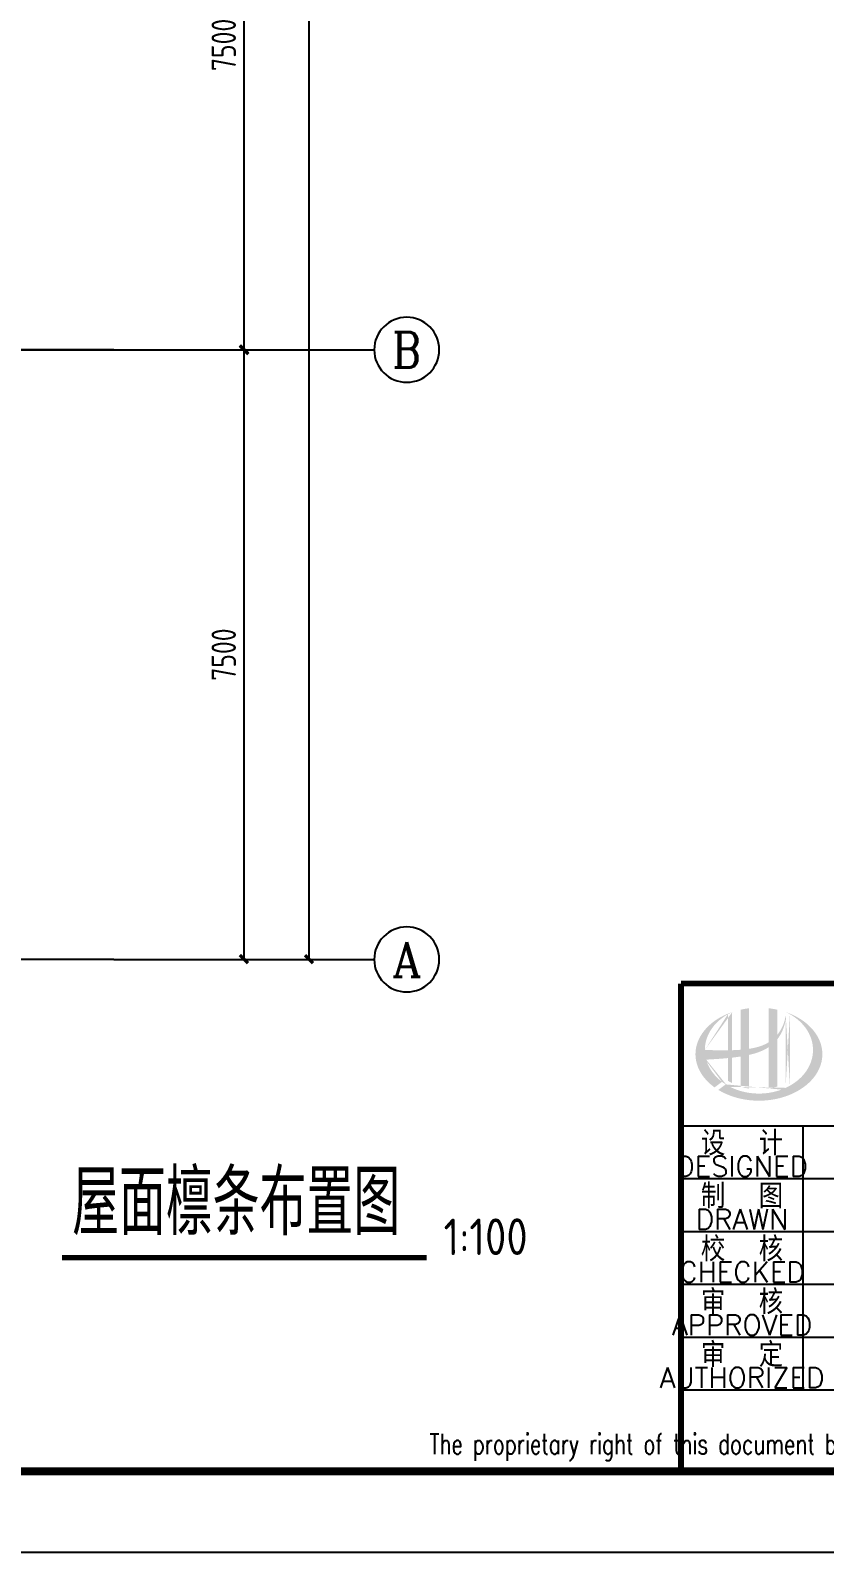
# Model space of a CAD drawing. Header units: millimetres. Extents: x 866309 to 879639, y 39442 to 44891.
# Drawn here: x 871864.6 to 871962.2, y 39448.6 to 39635.9 of the extents above; entities that cross this region are included whole.
import ezdxf
from ezdxf.enums import TextEntityAlignment as Align

# ---------------------------------------------------------------- set-up
doc = ezdxf.new("R2010")
doc.units = ezdxf.units.MM
doc.header["$LTSCALE"] = 1000
doc.header["$MEASUREMENT"] = 0
doc.linetypes.add('CENTER', pattern=[2, 1.25, -0.25, 0.25, -0.25])
doc.linetypes.add('DOTE', pattern=[2.42, 2, -0.2, 0.02, -0.2])
for name, color, linetype in [('AXIS', 3, 'Continuous'), ('AXIS_TEXT', 7, 'Continuous'), ('DIM', 7, 'Continuous'), ('DOTE', 1, 'DOTE'), ('NUM', 7, 'Continuous')]:
    doc.layers.add(name, color=color, linetype=linetype)
doc.styles.add('_TCH_AXIS', font='COMPLEX', dxfattribs={"bigfont": 'GBCBIG'})
doc.styles.add('COMPLEX', font='COMPLEX')
doc.styles.add('ECEC_TQ', font='txt_l.shx', dxfattribs={"bigfont": 'hztxt_l.shx'})
doc.styles.add('GBHZ', font='gbenor.shx', dxfattribs={"width": 0.9, "bigfont": 'gbcbig.shx'})
doc.dimstyles.new('Y100', dxfattribs={"dimscale": 0, "dimtxt": 3, "dimasz": 0.01, "dimexe": 1.2, "dimexo": 2, "dimgap": 1, "dimtad": 1, "dimdec": 0, "dimlfac": 100, "dimzin": 0, "dimdsep": 46, "dimtxsty": 'GBHZ', "dimblk": 'DX', "dimcen": 0.09, "dimdle": 1, "dimclrd": 7, "dimclre": 7, "dimclrt": 7, "dimadec": 0, "dimazin": 0, "dimtfac": 1, "dimtdec": 0, "dimtix": 1, "dimtmove": 2, "dimatfit": 3, "dimldrblk": 'DX', "dimfxl": 0, "dimtolj": 1, "dimtzin": 0, "dimarcsym": 0})

# ---------------------------------------------------------------- blocks, each defined once
blk = doc.blocks.new('_AXISO')
blk.add_circle((0, 0), 0.5)
at = {"layer": 'AXIS_TEXT', "style": 'COMPLEX', "width": 1.041667}
blk.add_attdef('A', text='', height=0.56, dxfattribs=at).set_placement((-0.25, -0.28), (0.25, -0.28), align=Align.FIT)
blk = doc.blocks.new('DX')
at = {"color": 0, "linetype": 'ByBlock', "const_width": 40}
blk.add_lwpolyline([(-54, -51), (46, 49)], dxfattribs=at)
blk = doc.blocks.new('*D1737')
at = {"layer": 'Defpoints', "color": 0, "transparency": 16777216}
for p in [(871874.85, 39596.59), (871890.85, 39596.59), (871874.85, 39521.59)]:
    blk.add_point(p, dxfattribs=at)
at = {"layer": 'dim', "color": 7, "lineweight": -2, "transparency": 16777216}
for p, q in [((871876.85, 39596.59), (871892.05, 39596.59)), ((871890.85, 39521.6), (871890.85, 39596.58)), ((871876.85, 39521.59), (871892.05, 39521.59))]:
    blk.add_line(p, q, dxfattribs=at)
at = {"layer": 'dim', "color": 7, "lineweight": -2, "transparency": 16777216, "xscale": 0.01, "yscale": 0.01, "zscale": 0.01}
for p, rotation in [((871890.85, 39596.59), 90), ((871890.85, 39521.59), 270)]:
    blk.add_blockref('DX', p, dxfattribs=dict(at, rotation=rotation))
at = {"layer": 'dim', "color": 7, "transparency": 16777216, "insert": (871888.35, 39559.09), "char_height": 3, "attachment_point": 5, "rotation": 90, "style": 'GBHZ'}
blk.add_mtext('\\A1;7500', dxfattribs=at)
blk = doc.blocks.new('*D1738')
at = {"layer": 'Defpoints', "color": 0, "transparency": 16777216}
for p in [(871874.85, 39671.59), (871890.85, 39671.59), (871874.85, 39596.59)]:
    blk.add_point(p, dxfattribs=at)
at = {"layer": 'dim', "color": 7, "lineweight": -2, "transparency": 16777216}
for p, q in [((871876.85, 39671.59), (871892.05, 39671.59)), ((871890.85, 39596.6), (871890.85, 39671.58)), ((871876.85, 39596.59), (871892.05, 39596.59))]:
    blk.add_line(p, q, dxfattribs=at)
at = {"layer": 'dim', "color": 7, "lineweight": -2, "transparency": 16777216, "xscale": 0.01, "yscale": 0.01, "zscale": 0.01}
for p, rotation in [((871890.85, 39671.59), 90), ((871890.85, 39596.59), 270)]:
    blk.add_blockref('DX', p, dxfattribs=dict(at, rotation=rotation))
at = {"layer": 'dim', "color": 7, "transparency": 16777216, "insert": (871888.35, 39634.09), "char_height": 3, "attachment_point": 5, "rotation": 90, "style": 'GBHZ'}
blk.add_mtext('\\A1;7500', dxfattribs=at)
blk = doc.blocks.new('*D1743')
at = {"layer": 'Defpoints', "color": 0, "transparency": 16777216}
for p in [(871874.85, 39971.59), (871898.85, 39971.59), (871874.85, 39521.59)]:
    blk.add_point(p, dxfattribs=at)
at = {"layer": 'dim', "color": 7, "lineweight": -2, "transparency": 16777216}
for p, q in [((871876.85, 39971.59), (871900.05, 39971.59)), ((871898.85, 39521.6), (871898.85, 39971.58)), ((871876.85, 39521.59), (871900.05, 39521.59))]:
    blk.add_line(p, q, dxfattribs=at)
at = {"layer": 'dim', "color": 7, "lineweight": -2, "transparency": 16777216, "xscale": 0.01, "yscale": 0.01, "zscale": 0.01}
for p, rotation in [((871898.85, 39971.59), 90), ((871898.85, 39521.59), 270)]:
    blk.add_blockref('DX', p, dxfattribs=dict(at, rotation=rotation))
at = {"layer": 'dim', "color": 7, "transparency": 16777216, "insert": (871896.35, 39746.59), "char_height": 3, "attachment_point": 5, "rotation": 90, "style": 'GBHZ'}
blk.add_mtext('\\A1;45000', dxfattribs=at)

msp = doc.modelspace()

# ---------------------------------------------------------------- hatches: boundary and pattern name
h = msp.add_hatch(color=256)
edge = h.paths.add_edge_path()
edge.add_spline(control_points=[(871952.935, 39509.844), (871952.996, 39509.857), (871953.056, 39509.872), (871953.548, 39509.991), (871953.973, 39510.12), (871954.723, 39510.432), (871955.053, 39510.601), (871955.361, 39510.807)], knot_values=[61.629012, 61.629012, 61.629012, 61.629012, 63.3304306, 63.3304306, 75.3536336, 75.3536336, 85.3986489, 85.3986489, 85.3986489, 85.3986489], degree=3, periodic=0)
edge.add_line((871955.361, 39510.807), (871955.361, 39505.705))
edge.add_spline(control_points=[(871955.361, 39505.705), (871955.533, 39505.732), (871955.703, 39505.766), (871956.05, 39505.846), (871956.227, 39505.895), (871956.401, 39505.949)], knot_values=[4.9084564, 4.9084564, 4.9084564, 4.9084564, 4.9928212, 4.9928212, 5.0830337, 5.0830337, 5.0830337, 5.0830337], degree=3, periodic=0)
edge.add_line((871956.401, 39505.949), (871956.401, 39511.764))
edge.add_spline(control_points=[(871956.401, 39511.764), (871956.488, 39511.873), (871956.57, 39511.986), (871956.831, 39512.383), (871956.987, 39512.683), (871957.28, 39513.41), (871957.392, 39513.848), (871957.439, 39514.301), (871957.44, 39514.314), (871957.441, 39514.327)], knot_values=[97.9917441, 97.9917441, 97.9917441, 97.9917441, 101.6421898, 101.6421898, 110.3379755, 110.3379755, 121.9343221, 121.9343221, 122.2706915, 122.2706915, 122.2706915, 122.2706915], degree=3, periodic=0)
edge.add_line((871957.441, 39514.327), (871957.441, 39515.031))
edge.add_spline(control_points=[(871957.441, 39515.031), (871957.44, 39514.955), (871957.437, 39514.878), (871957.431, 39514.801)], knot_values=[126.194075, 126.194075, 126.194075, 126.194075, 128.3967624, 128.3967624, 128.3967624, 128.3967624], degree=3, periodic=0)
edge.add_spline(control_points=[(871957.431, 39514.801), (871957.426, 39514.739), (871957.42, 39514.677), (871957.412, 39514.615)], knot_values=[124.4170495, 124.4170495, 124.4170495, 124.4170495, 126.194075, 126.194075, 126.194075, 126.194075], degree=3, periodic=0)
edge.add_spline(control_points=[(871957.412, 39514.615), (871957.401, 39514.524), (871957.386, 39514.432), (871957.368, 39514.341)], knot_values=[121.8052898, 121.8052898, 121.8052898, 121.8052898, 124.4170495, 124.4170495, 124.4170495, 124.4170495], degree=3, periodic=0)
edge.add_spline(control_points=[(871957.368, 39514.341), (871957.345, 39514.22), (871957.315, 39514.099), (871957.28, 39513.978)], knot_values=[118.3157402, 118.3157402, 118.3157402, 118.3157402, 121.8052898, 121.8052898, 121.8052898, 121.8052898], degree=3, periodic=0)
edge.add_spline(control_points=[(871957.28, 39513.978), (871957.245, 39513.857), (871957.205, 39513.737), (871957.159, 39513.618)], knot_values=[114.7959879, 114.7959879, 114.7959879, 114.7959879, 118.3157402, 118.3157402, 118.3157402, 118.3157402], degree=3, periodic=0)
edge.add_spline(control_points=[(871957.159, 39513.618), (871957.115, 39513.502), (871957.065, 39513.386), (871957.011, 39513.273)], knot_values=[111.3296409, 111.3296409, 111.3296409, 111.3296409, 114.7959879, 114.7959879, 114.7959879, 114.7959879], degree=3, periodic=0)
edge.add_spline(control_points=[(871957.011, 39513.273), (871956.955, 39513.157), (871956.895, 39513.044), (871956.83, 39512.933)], knot_values=[107.7952896, 107.7952896, 107.7952896, 107.7952896, 111.3296409, 111.3296409, 111.3296409, 111.3296409], degree=3, periodic=0)
edge.add_spline(control_points=[(871956.83, 39512.933), (871956.767, 39512.825), (871956.7, 39512.719), (871956.629, 39512.617)], knot_values=[104.3435789, 104.3435789, 104.3435789, 104.3435789, 107.7952896, 107.7952896, 107.7952896, 107.7952896], degree=3, periodic=0)
edge.add_spline(control_points=[(871956.629, 39512.617), (871956.557, 39512.513), (871956.481, 39512.412), (871956.401, 39512.315)], knot_values=[100.8506997, 100.8506997, 100.8506997, 100.8506997, 104.3435789, 104.3435789, 104.3435789, 104.3435789], degree=3, periodic=0)
edge.add_line((871956.401, 39512.315), (871956.401, 39515.408))
edge.add_spline(control_points=[(871956.401, 39515.408), (871956.061, 39515.484), (871955.713, 39515.542), (871955.361, 39515.583)], knot_values=[4.4239994, 4.4239994, 4.4239994, 4.4239994, 4.5587406, 4.5587406, 4.5587406, 4.5587406], degree=3, periodic=0)
edge.add_line((871955.361, 39515.583), (871955.361, 39511.402))
edge.add_spline(control_points=[(871955.361, 39511.402), (871954.642, 39510.957), (871953.8, 39510.724), (871952.935, 39510.594)], knot_values=[63.2462151, 63.2462151, 63.2462151, 63.2462151, 87.6891235, 87.6891235, 87.6891235, 87.6891235], degree=3, periodic=0)
edge.add_line((871952.935, 39510.594), (871952.935, 39515.583))
edge.add_spline(control_points=[(871952.935, 39515.583), (871952.583, 39515.542), (871952.235, 39515.484), (871951.895, 39515.408)], knot_values=[4.8660382, 4.8660382, 4.8660382, 4.8660382, 5.0007773, 5.0007773, 5.0007773, 5.0007773], degree=3, periodic=0)
edge.add_line((871951.895, 39515.408), (871951.895, 39510.48))
edge.add_spline(control_points=[(871951.895, 39510.48), (871951.878, 39510.478), (871951.528, 39510.452), (871951.182, 39510.435), (871950.855, 39510.424)], knot_values=[43.6573559, 43.6573559, 43.6573559, 43.6573559, 44.1342527, 53.4970917, 53.4970917, 53.4970917, 53.4970917], degree=3, periodic=0)
edge.add_line((871950.855, 39510.424), (871950.855, 39515.116))
edge.add_spline(control_points=[(871950.855, 39515.116), (871950.684, 39515.057), (871950.517, 39514.994), (871950.353, 39514.927)], knot_values=[5.1415698, 5.1415698, 5.1415698, 5.1415698, 5.2129208, 5.2129208, 5.2129208, 5.2129208], degree=3, periodic=0)
edge.add_spline(control_points=[(871950.353, 39514.927), (871950.283, 39514.898), (871950.215, 39514.869), (871949.893, 39514.728), (871949.647, 39514.605), (871949.413, 39514.473)], knot_values=[5.2129208, 5.2129208, 5.2129208, 5.2129208, 5.2429596, 5.2429596, 5.3556227, 5.3556227, 5.3556227, 5.3556227], degree=3, periodic=0)
edge.add_spline(control_points=[(871949.413, 39514.473), (871949.264, 39514.389), (871949.119, 39514.302), (871948.979, 39514.211)], knot_values=[5.3556227, 5.3556227, 5.3556227, 5.3556227, 5.4269737, 5.4269737, 5.4269737, 5.4269737], degree=3, periodic=0)
edge.add_spline(control_points=[(871948.979, 39514.211), (871948.905, 39514.163), (871948.832, 39514.114), (871948.697, 39514.019), (871948.635, 39513.973), (871948.574, 39513.927)], knot_values=[5.4269737, 5.4269737, 5.4269737, 5.4269737, 5.4647645, 5.4647645, 5.4983247, 5.4983247, 5.4983247, 5.4983247], degree=3, periodic=0)
edge.add_spline(control_points=[(871948.574, 39513.927), (871948.313, 39513.732), (871948.072, 39513.523), (871947.853, 39513.303)], knot_values=[5.4983247, 5.4983247, 5.4983247, 5.4983247, 5.6410266, 5.6410266, 5.6410266, 5.6410266], degree=3, periodic=0)
edge.add_spline(control_points=[(871947.853, 39513.303), (871947.784, 39513.233), (871947.716, 39513.162), (871947.511, 39512.936), (871947.383, 39512.778), (871947.265, 39512.616)], knot_values=[5.6410266, 5.6410266, 5.6410266, 5.6410266, 5.6865694, 5.6865694, 5.7837285, 5.7837285, 5.7837285, 5.7837285], degree=3, periodic=0)
edge.add_spline(control_points=[(871947.265, 39512.616), (871947.114, 39512.408), (871946.98, 39512.194), (871946.849, 39511.945), (871946.833, 39511.913), (871946.817, 39511.881)], knot_values=[5.7837285, 5.7837285, 5.7837285, 5.7837285, 5.9083744, 5.9083744, 5.9264305, 5.9264305, 5.9264305, 5.9264305], degree=3, periodic=0)
edge.add_spline(control_points=[(871946.817, 39511.881), (871946.693, 39511.63), (871946.592, 39511.374), (871946.517, 39511.114)], knot_values=[5.9264305, 5.9264305, 5.9264305, 5.9264305, 6.0691324, 6.0691324, 6.0691324, 6.0691324], degree=3, periodic=0)
edge.add_spline(control_points=[(871946.517, 39511.114), (871946.485, 39511.003), (871946.457, 39510.892), (871946.404, 39510.63), (871946.381, 39510.48), (871946.367, 39510.329)], knot_values=[6.0691324, 6.0691324, 6.0691324, 6.0691324, 6.1301793, 6.1301793, 6.2118343, 6.2118343, 6.2118343, 6.2118343], degree=3, periodic=0)
edge.add_spline(control_points=[(871946.367, 39510.329), (871946.354, 39510.197), (871946.348, 39510.065), (871946.348, 39509.933)], knot_values=[6.2118343, 6.2118343, 6.2118343, 6.2118343, 6.2831853, 6.2831853, 6.2831853, 6.2831853], degree=3, periodic=0)
edge.add_spline(control_points=[(871946.348, 39509.933), (871946.348, 39509.84), (871946.351, 39509.747), (871946.357, 39509.653)], knot_values=[6.2831853, 6.2831853, 6.2831853, 6.2831853, 6.3336547, 6.3336547, 6.3336547, 6.3336547], degree=3, periodic=0)
edge.add_spline(control_points=[(871946.357, 39509.653), (871946.37, 39509.467), (871946.395, 39509.281), (871946.433, 39509.096)], knot_values=[6.3336547, 6.3336547, 6.3336547, 6.3336547, 6.4345936, 6.4345936, 6.4345936, 6.4345936], degree=3, periodic=0)
edge.add_spline(control_points=[(871946.433, 39509.096), (871946.435, 39509.084), (871946.438, 39509.071), (871946.477, 39508.886), (871946.525, 39508.715), (871946.583, 39508.544)], knot_values=[6.4345936, 6.4345936, 6.4345936, 6.4345936, 6.4412784, 6.4412784, 6.5355325, 6.5355325, 6.5355325, 6.5355325], degree=3, periodic=0)
edge.add_spline(control_points=[(871946.583, 39508.544), (871946.646, 39508.362), (871946.721, 39508.182), (871946.808, 39508.004)], knot_values=[6.5355325, 6.5355325, 6.5355325, 6.5355325, 6.6364714, 6.6364714, 6.6364714, 6.6364714], degree=3, periodic=0)
edge.add_spline(control_points=[(871946.808, 39508.004), (871946.83, 39507.959), (871946.853, 39507.914), (871946.947, 39507.738), (871947.024, 39507.608), (871947.107, 39507.479)], knot_values=[6.6364714, 6.6364714, 6.6364714, 6.6364714, 6.6618943, 6.6618943, 6.7374102, 6.7374102, 6.7374102, 6.7374102], degree=3, periodic=0)
edge.add_spline(control_points=[(871947.107, 39507.479), (871947.219, 39507.307), (871947.343, 39507.139), (871947.478, 39506.976)], knot_values=[6.7374102, 6.7374102, 6.7374102, 6.7374102, 6.8383491, 6.8383491, 6.8383491, 6.8383491], degree=3, periodic=0)
edge.add_spline(control_points=[(871947.478, 39506.976), (871947.537, 39506.904), (871947.599, 39506.833), (871947.744, 39506.674), (871947.829, 39506.586), (871947.918, 39506.499)], knot_values=[6.8383491, 6.8383491, 6.8383491, 6.8383491, 6.8825101, 6.8825101, 6.939288, 6.939288, 6.939288, 6.939288], degree=3, periodic=0)
edge.add_spline(control_points=[(871947.918, 39506.499), (871948.076, 39506.345), (871948.245, 39506.197), (871948.424, 39506.055)], knot_values=[6.939288, 6.939288, 6.939288, 6.939288, 7.0402268, 7.0402268, 7.0402268, 7.0402268], degree=3, periodic=0)
edge.add_spline(control_points=[(871948.424, 39506.055), (871948.513, 39505.984), (871948.605, 39505.915), (871948.699, 39505.847)], knot_values=[7.0402268, 7.0402268, 7.0402268, 7.0402268, 7.0906963, 7.0906963, 7.0906963, 7.0906963], degree=3, periodic=0)
edge.add_line((871948.699, 39505.847), (871949.611, 39506.531))
edge.add_ellipse((871954.148, 39510.453), major_axis=(6.65, 0), ratio=0.8066765, start_angle=192.81901, end_angle=226.98533, ccw=False)
edge.add_spline(control_points=[(871947.663, 39509.263), (871947.904, 39509.278), (871948.144, 39509.292), (871949.031, 39509.348), (871949.68, 39509.391), (871950.335, 39509.454)], knot_values=[11.3982633, 11.3982633, 11.3982633, 11.3982633, 18.4072897, 18.4072897, 37.1809397, 37.1809397, 37.1809397, 37.1809397], degree=3, periodic=0)
edge.add_line((871950.335, 39509.454), (871950.335, 39506.663))
edge.add_spline(control_points=[(871950.335, 39506.663), (871950.37, 39506.641), (871950.406, 39506.619), (871950.575, 39506.517), (871950.713, 39506.441), (871950.855, 39506.37)], knot_values=[4.0499446, 4.0499446, 4.0499446, 4.0499446, 4.0720206, 4.0720206, 4.153257, 4.153257, 4.153257, 4.153257], degree=3, periodic=0)
edge.add_line((871950.855, 39506.37), (871950.855, 39509.509))
edge.add_spline(control_points=[(871950.855, 39509.509), (871951.176, 39509.545), (871951.5, 39509.588), (871951.849, 39509.641), (871951.872, 39509.645), (871951.895, 39509.649)], knot_values=[42.1350086, 42.1350086, 42.1350086, 42.1350086, 51.3072277, 51.3072277, 51.9485742, 51.9485742, 51.9485742, 51.9485742], degree=3, periodic=0)
edge.add_line((871951.895, 39509.649), (871951.895, 39505.949))
edge.add_spline(control_points=[(871951.895, 39505.949), (871952.231, 39505.844), (871952.579, 39505.762), (871952.935, 39505.705)], knot_values=[4.3417397, 4.3417397, 4.3417397, 4.3417397, 4.5163155, 4.5163155, 4.5163155, 4.5163155], degree=3, periodic=0)
edge.add_line((871952.935, 39505.705), (871952.935, 39509.844))
edge = h.paths.add_edge_path(flags=16)
edge.add_ellipse((871954.148, 39510.453), major_axis=(6.65, 0), ratio=0.8066765, start_angle=124.98746, end_angle=179.99898, ccw=False)
edge.add_line((871950.335, 39514.848), (871950.335, 39510.412))
edge.add_spline(control_points=[(871950.335, 39510.412), (871949.381, 39510.399), (871948.441, 39510.43), (871947.497, 39510.453)], knot_values=[11.2737302, 11.2737302, 11.2737302, 11.2737302, 38.6875129, 38.6875129, 38.6875129, 38.6875129], degree=3, periodic=0)
edge = h.paths.add_edge_path()
edge.add_spline(control_points=[(871949.159, 39505.542), (871949.47, 39505.352), (871949.801, 39505.179), (871950.648, 39504.807), (871951.18, 39504.629), (871952.288, 39504.363), (871952.862, 39504.276), (871954.024, 39504.198), (871954.611, 39504.207), (871955.766, 39504.322), (871956.335, 39504.427), (871957.425, 39504.728), (871957.946, 39504.923), (871958.916, 39505.392), (871959.363, 39505.666), (871960.163, 39506.275), (871960.515, 39506.611), (871961.108, 39507.325), (871961.349, 39507.704), (871961.713, 39508.485), (871961.836, 39508.888), (871961.961, 39509.7), (871961.964, 39510.109), (871961.85, 39510.924), (871961.731, 39511.329), (871961.375, 39512.117), (871961.137, 39512.499), (871960.549, 39513.22), (871960.199, 39513.56), (871959.401, 39514.176), (871958.953, 39514.453), (871958.141, 39514.851), (871957.798, 39514.993), (871957.441, 39515.116)], knot_values=[0.8864206, 0.8864206, 0.8864206, 0.8864206, 1.0405566, 1.0405566, 1.2611724, 1.2611724, 1.4817883, 1.4817883, 1.7024042, 1.7024042, 1.9230201, 1.9230201, 2.1436359, 2.1436359, 2.3642518, 2.3642518, 2.5848677, 2.5848677, 2.8054836, 2.8054836, 3.0260994, 3.0260994, 3.2467153, 3.2467153, 3.4685202, 3.4685202, 3.6903251, 3.6903251, 3.9121301, 3.9121301, 4.133935, 4.133935, 4.2832086, 4.2832086, 4.2832086, 4.2832086], degree=3, periodic=0)
edge.add_line((871957.441, 39515.116), (871957.441, 39515.115))
edge.add_spline(control_points=[(871957.441, 39515.114), (871957.442, 39515.086), (871957.442, 39515.059), (871957.441, 39515.031)], knot_values=[128.3967624, 128.3967624, 128.3967624, 128.3967624, 129.1921934, 129.1921934, 129.1921934, 129.1921934], degree=3, periodic=0)
edge.add_line((871957.441, 39515.031), (871957.441, 39505.793))
edge.add_ellipse((871954.148, 39510.453), major_axis=(6.65, 0), ratio=0.8066765, start_angle=232.10542, end_angle=299.68334, ccw=False)
edge.add_line((871950.063, 39506.22), (871949.159, 39505.542))
edge = h.paths.add_edge_path(flags=16)
edge.add_ellipse((871954.148, 39510.453), major_axis=(6.65, 0), ratio=0.8066765, start_angle=304.98746, end_angle=415.01211, ccw=False)
edge.add_line((871957.961, 39506.058), (871957.961, 39514.848))

# ---------------------------------------------------------------- linework, layer by layer
for p, q in [((871944.569, 39501.127), (872054.569, 39501.127)), ((871959.569, 39468.627), (871959.569, 39501.127)), ((871944.569, 39494.627), (871999.569, 39494.627)), ((871944.569, 39488.127), (871999.569, 39488.127)), ((871944.569, 39481.627), (871999.569, 39481.627)), ((871944.569, 39475.127), (871999.569, 39475.127)), ((871944.569, 39468.627), (872124.569, 39468.627)), ((871944.569, 39458.627), (872124.569, 39458.627)), ((872134.569, 39448.627), (871293.569, 39448.627))]:
    msp.add_line(p, q)
at = {"color": 0, "const_width": 1}
msp.add_lwpolyline([(872124.569, 39458.627), (871318.569, 39458.627), (871318.569, 40032.627), (872124.569, 40032.627)], close=True, dxfattribs=at)
for points, const_width in [([(872124.569, 39518.627), (871944.569, 39518.627)], 0.7), ([(871944.569, 39518.627), (871944.569, 39458.627)], 0.7), ([(871868.463, 39484.901), (871913.318, 39484.901)], 0.667)]:
    msp.add_lwpolyline(points, dxfattribs=dict(const_width=const_width))
at = {"layer": 'AXIS', "color": 0}
for p, q in [((871874.847, 39596.586), (871906.847, 39596.586)), ((871874.847, 39521.586), (871906.847, 39521.586))]:
    msp.add_line(p, q, dxfattribs=at)
at = {"layer": 'DOTE', "linetype": 'CENTER', "ltscale": 0.02}
for p, q in [((871372.847, 39596.586), (871874.847, 39596.586)), ((871874.847, 39596.586), (871372.847, 39596.586)), ((871874.847, 39521.586), (871372.847, 39521.586))]:
    msp.add_line(p, q, dxfattribs=at)

# ---------------------------------------------------------------- block references
at = {"layer": 'AXIS', "color": 0}
ref = msp.add_blockref('_AXISO', (871910.847, 39596.586), dxfattribs=dict(at, xscale=-8, yscale=8, zscale=8))
ref.add_attrib('A', 'B', dxfattribs={"layer": 'AXIS_TEXT', "color": 0, "height": 4.353, "style": '_TCH_AXIS'}).set_placement((871909.085, 39594.41), (871912.608, 39594.41), align=Align.FIT)
ref = msp.add_blockref('_AXISO', (871910.847, 39521.586), dxfattribs=dict(at, xscale=-8, yscale=8, zscale=8))
ref.add_attrib('A', 'A', dxfattribs={"layer": 'AXIS_TEXT', "color": 0, "height": 4.252, "style": '_TCH_AXIS'}).set_placement((871909.025, 39519.46), (871912.669, 39519.46), align=Align.FIT)

# ---------------------------------------------------------------- texts
at = {"style": 'ECEC_TQ'}
for s, height, p in [('设  计', 3, (871952.069, 39499.127)), ('DESIGNED', 2.5, (871952.069, 39496.127)), ('制  图', 3, (871952.069, 39492.627)), ('DRAWN', 2.5, (871952.069, 39489.627)), ('校  核', 3, (871952.069, 39486.127)), ('CHECKED', 2.5, (871952.069, 39483.127)), ('审  核', 3, (871952.069, 39479.627)), ('APPROVED', 2.5, (871952.069, 39476.627)), ('审  定', 3, (871952.069, 39473.127)), ('AUTHORIZED', 2.5, (871952.069, 39470.127))]:
    msp.add_text(s, height=height, dxfattribs=at).set_placement(p, align=Align.MIDDLE)
at = {"ltscale": 2, "style": 'GBHZ'}
msp.add_text('1:100', height=4.5, rotation=0.20444, dxfattribs=at).set_placement((871915.394, 39485.206))
at = {"style": 'ECEC_TQ', "width": 0.72}
msp.add_text('The proprietary right of this document belongs to Anhui Huadong Chemical And Medical Engineering  Co.,Ltd.  and any replication or transfer to the 3rd. side is forbidden without its permission. ', height=2.5, dxfattribs=at).set_placement((872034.569, 39461.627), align=Align.MIDDLE)
at = {"layer": 'NUM', "style": 'GBHZ'}
msp.add_text('屋面檩条布置图', height=8, dxfattribs=at).set_placement((871869.717, 39487.674))

# ---------------------------------------------------------------- dimensions: what is measured, and where the dimension line sits
at = {"layer": 'dim'}
for base, p1, p2, picture, middle in [((871898.847, 39971.586), (871874.847, 39521.586), (871874.847, 39971.586), '*D1743', (871896.347, 39746.586)), ((871890.847, 39671.586), (871874.847, 39596.586), (871874.847, 39671.586), '*D1738', (871888.347, 39634.086)), ((871890.847, 39596.586), (871874.847, 39521.586), (871874.847, 39596.586), '*D1737', (871888.347, 39559.086))]:
    dim = msp.add_linear_dim(base=base, p1=p1, p2=p2, angle=90, dimstyle='Y100', override={"dimscale": 1}, dxfattribs=at)
    dim.commit()
    dim.dimension.update_dxf_attribs({"geometry": picture, "text_midpoint": middle})

doc.saveas('drawing.dxf')
